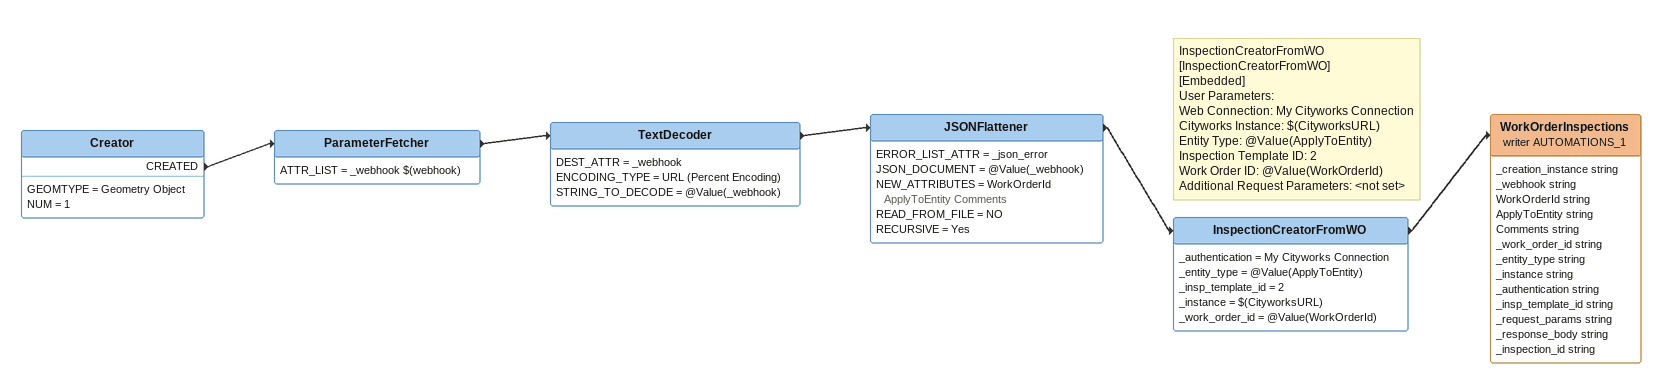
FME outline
Creator
    GEOMTYPE = Geometry Object
    NUM = 1
    CREATED -> ParameterFetcher
ParameterFetcher
    ATTR_LIST = _webhook $(webhook)
    -> TextDecoder
TextDecoder
    DEST_ATTR = _webhook
    ENCODING_TYPE = URL (Percent Encoding)
    STRING_TO_DECODE = @Value(_webhook)
    -> JSONFlattener
JSONFlattener
    ERROR_LIST_ATTR = _json_error
    JSON_DOCUMENT = @Value(_webhook)
    NEW_ATTRIBUTES = WorkOrderId ApplyToEntity Comments
    READ_FROM_FILE = NO
    RECURSIVE = Yes
    -> InspectionCreatorFromWO
Note: InspectionCreatorFromWO [InspectionCreatorFromWO] / [Embedded] / User Parameters: / Web Connection: My Cityworks Connection / Cityworks Instance: $(CityworksURL) / Entity Type: @Value(ApplyToEntity) / Inspection Template ID: 2 / Work Order ID: @Value(WorkOrderId) / Additional Request Parameters: <not set>
InspectionCreatorFromWO
    _authentication = My Cityworks Connection
    _entity_type = @Value(ApplyToEntity)
    _insp_template_id = 2
    _instance = $(CityworksURL)
    _work_order_id = @Value(WorkOrderId)
    -> WorkOrderInspections (writer AUTOMATIONS_1)
WorkOrderInspections (writer AUTOMATIONS_1)
    attributes: _creation_instance string, _webhook string, WorkOrderId string, ApplyToEntity string, Comments string, _work_order_id string, _entity_type string, _instance string, _authentication string, _insp_template_id string, _request_params string, _response_body string, _inspection_id string
